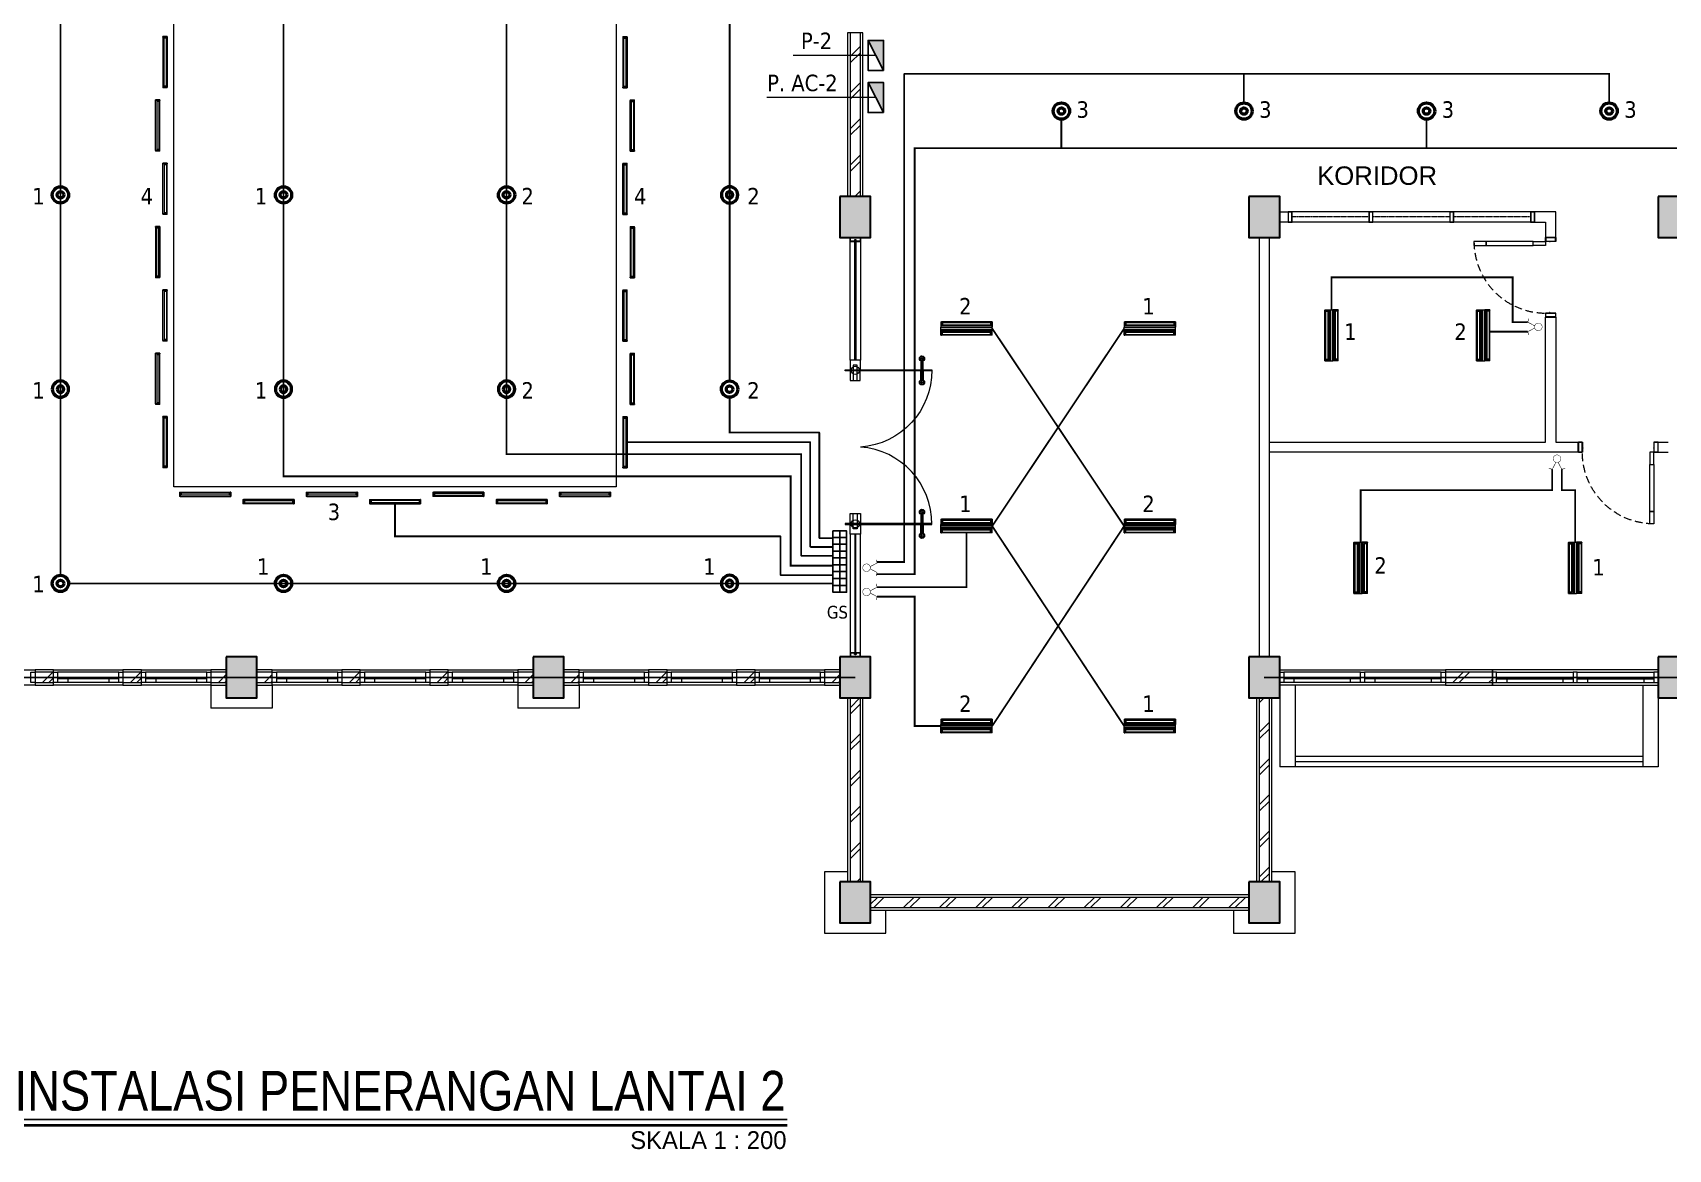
# Model space of a CAD drawing. Header units: millimetres. Extents: x -17012 to 17775, y -5570 to 5430.
# Drawn here: x -15098 to -11900, y 729 to 2912 of the extents above; entities that cross this region are included whole.
import ezdxf
from ezdxf.enums import TextEntityAlignment as Align

# ---------------------------------------------------------------- set-up
doc = ezdxf.new("R2010")
doc.units = ezdxf.units.MM
doc.linetypes.add('DASHED2', pattern=[0.375, 0.25, -0.125])
doc.linetypes.add('HIDDEN', pattern=[0.375, 0.25, -0.125])
for name, color, linetype, lineweight in [('ars', 11, 'Continuous', 5), ('dinding', 5, 'Continuous', 15), ('HACH', 252, 'Continuous', 0), ('kabel', 1, 'Continuous', 50), ('KOLOM', 1, 'Continuous', 30), ('kus', 63, 'Continuous', 15), ('LAMPU-LISTRIK', 22, 'Continuous', 0), ('lan', 7, 'Continuous', 15), ('not', 7, 'Continuous', 20), ('Notasi', 2, 'Continuous', 20), ('PARTISI', 190, 'Continuous', 9), ('sol kol', 8, 'Continuous', 0)]:
    doc.layers.add(name, color=color, linetype=linetype, lineweight=lineweight)
doc.layers.add('as', color=1, linetype='Continuous', plot=False)
for name, color, linetype in [('D1', 1, 'Continuous'), ('HT', 8, 'Continuous'), ('potongan', 210, 'Continuous')]:
    doc.layers.add(name, color=color, linetype=linetype)
doc.styles.add('NOT', font='ARIALN.TTF')
doc.styles.get("Standard").update_dxf_attribs({"font": 'arial.ttf'})
doc.styles.add('style2', font='verdana.ttf')
doc.styles.add('tahoma', font='tahoma.ttf')
pattern_1 = [(45, (-13189.706, 1336.834), (-35.3553, 35.3553), []), (45, (-13177.206, 1336.834), (-35.3553, 35.3553), [])]

# ---------------------------------------------------------------- blocks, each defined once
blk = doc.blocks.new('K1')
at = {"layer": 'KOLOM'}
blk.add_lwpolyline([(0.2, 0.15), (-0.2, 0.15), (-0.2, -0.15), (0.2, -0.15), (0.2, 0.15)], dxfattribs=at)
blk = doc.blocks.new('P1')
at = {"lineweight": 5}
h = blk.add_hatch(dxfattribs=at)
h.set_pattern_fill('ANSI31', color=256, scale=0.020282, angle=-315, style=0)
h.set_pattern_definition([(179.99999863, (-506.106483, 1417.280242), (6.07e-11, 0.0025352112676), [])])
h.paths.add_polyline_path([(-1.729, 0.805, -1), (-1.693, 0.77, -1)])
h.paths.add_polyline_path([(-1.724, 0.801, 1), (-1.697, 0.774, 1)], flags=16)
h = blk.add_hatch(dxfattribs=at)
h.set_pattern_fill('ANSI31', color=256, scale=0.020282, angle=-315, style=0)
h.set_pattern_definition([(270.00000137, (1414.9464214, -503.7726625), (0.0025352112676, 6.07e-11), [])])
h.paths.add_polyline_path([(-1.528, 0.605, 1), (-1.564, 0.641, 1)])
h.paths.add_polyline_path([(-1.532, 0.609, -1), (-1.56, 0.637, -1)], flags=16)
h = blk.add_hatch(dxfattribs=at)
h.set_pattern_fill('ANSI31', color=256, scale=0.020282, angle=-315, style=0)
h.set_pattern_definition([(179.99999863, (-505.0458133, 1416.2195722), (6.07e-11, 0.0025352112676), [])])
h.paths.add_polyline_path([(-0.668, -0.255, -1), (-0.632, -0.291, -1)])
h.paths.add_polyline_path([(-0.664, -0.259, 1), (-0.636, -0.287, 1)], flags=16)
h = blk.add_hatch(dxfattribs=at)
h.set_pattern_fill('ANSI31', color=256, scale=0.020282, angle=-315, style=0)
h.set_pattern_definition([(270.00000137, (1416.0070912, -504.8333323), (0.0025352112676, 6.07e-11), [])])
h.paths.add_polyline_path([(-0.468, -0.455, 1), (-0.504, -0.42, 1)])
h.paths.add_polyline_path([(-0.472, -0.451, -1), (-0.499, -0.424, -1)], flags=16)
for p, q in [((-1.724, 0.801), (-1.697, 0.774)), ((-1.686, 0.781), (-1.623, 0.718)), ((-1.553, 0.648), (-1.616, 0.711)), ((-1.532, 0.609), (-1.56, 0.637)), ((-0.664, -0.259), (-0.636, -0.287)), ((-0.625, -0.28), (-0.562, -0.343)), ((-0.492, -0.413), (-0.555, -0.35)), ((-0.472, -0.451), (-0.499, -0.424))]:
    blk.add_line(p, q, dxfattribs=at)
at = {"color": 9, "lineweight": 5}
for p, q in [((-1.641, 0.7), (-1.704, 0.763)), ((-1.634, 0.693), (-1.571, 0.63)), ((-0.58, -0.361), (-0.643, -0.298)), ((-0.573, -0.368), (-0.51, -0.431))]:
    blk.add_line(p, q, dxfattribs=at)
at = {"color": 8, "lineweight": 5}
for p, q in [((-1.64, 0.701), (-1.703, 0.763)), ((-1.639, 0.702), (-1.701, 0.764)), ((-1.636, 0.705), (-1.697, 0.766)), ((-1.631, 0.71), (-1.692, 0.771)), ((-1.633, 0.694), (-1.57, 0.631)), ((-1.632, 0.695), (-1.57, 0.633)), ((-1.629, 0.698), (-1.568, 0.637)), ((-1.624, 0.703), (-1.563, 0.642)), ((-0.58, -0.36), (-0.642, -0.297)), ((-0.578, -0.358), (-0.64, -0.296)), ((-0.575, -0.356), (-0.636, -0.294)), ((-0.57, -0.351), (-0.631, -0.29)), ((-0.572, -0.367), (-0.51, -0.43)), ((-0.571, -0.366), (-0.509, -0.428)), ((-0.568, -0.363), (-0.507, -0.424)), ((-0.563, -0.358), (-0.502, -0.419))]:
    blk.add_line(p, q, dxfattribs=at)
for points in [[(-1.1, 1.241), (-1.701, 0.64), (-1.694, 0.633), (-1.093, 1.234), (-1.1, 1.241)], [(-1.273, 1.202), (-1.202, 1.273), (-1.061, 1.132), (-1.132, 1.061), (-1.273, 1.202)], [(-0.032, 0.173), (-0.633, -0.428), (-0.64, -0.421), (-0.039, 0.18), (-0.032, 0.173)], [(-0.071, 0), (0, 0.071), (-0.142, 0.212), (-0.212, 0.142), (-0.071, 0)]]:
    blk.add_lwpolyline(points)
at = {"lineweight": 9}
for points in [[(-1.153, 1.181), (-1.181, 1.153), (-1.216, 1.188), (-1.188, 1.216)], [(-1.082, 1.11), (-1.11, 1.082), (-1.181, 1.153), (-1.153, 1.181)], [(-0.163, 0.191), (-0.191, 0.163), (-0.12, 0.092), (-0.092, 0.12)], [(-0.092, 0.12), (-0.12, 0.092), (-0.085, 0.057), (-0.057, 0.085)]]:
    blk.add_lwpolyline(points, close=True, dxfattribs=at)
at = {"lineweight": 5}
for points in [[(-1.697, 0.801), (-1.724, 0.774)], [(-1.532, 0.637), (-1.56, 0.609)], [(-0.636, -0.259), (-0.664, -0.287)], [(-0.472, -0.424), (-0.499, -0.451)]]:
    blk.add_lwpolyline(points, dxfattribs=at)
for points in [[(-1.701, 0.64, 0.396093), (-0.672, 0.601)], [(-0.633, -0.428, -0.396093), (-0.672, 0.601)]]:
    blk.add_lwpolyline(points, format="xyb")
for centre in [(-1.167, 1.167), (-0.106, 0.106)]:
    blk.add_circle(centre, 0.04)
for centre, radius in [((-1.711, 0.788), 0.0254), ((-1.711, 0.788), 0.0195), ((-1.546, 0.623), 0.0254), ((-1.546, 0.623), 0.0195), ((-0.65, -0.273), 0.0254), ((-0.65, -0.273), 0.0195), ((-0.486, -0.437), 0.0254), ((-0.486, -0.437), 0.0195)]:
    blk.add_circle(centre, radius, dxfattribs=at)
blk = doc.blocks.new('P 70')
at = {"linetype": 'HIDDEN', "ltscale": 0.3}
blk.add_lwpolyline([(-0.74, 0.1, -0.414214), (-0.04, 0.8, -1.303225)], format="xyb", dxfattribs=at)
for points in [[(-0.04, 0.8), (-0.08, 0.8), (-0.08, 0.68), (-0.04, 0.68)], [(-0.04, 0.68), (-0.08, 0.68), (-0.08, 0.22), (-0.04, 0.22)], [(-0.04, 0.1), (-0.08, 0.1), (-0.08, 0.22), (-0.04, 0.22)], [(-0.735, 0.06), (-0.74, 0.06), (-0.74, 0.061), (-0.74, 0.1), (-0.78, 0.1), (-0.78, 0), (-0.74, 0), (-0.74, 0.056), (-0.735, 0.058)], [(-0.742, 0.002), (-0.778, 0.002), (-0.778, 0.098), (-0.742, 0.098)], [(-0.045, 0.06), (-0.04, 0.06), (-0.04, 0.061), (-0.04, 0.1), (0, 0.1), (0, 0), (-0.04, 0), (-0.04, 0.056), (-0.045, 0.058)], [(-0.038, 0.002), (-0.002, 0.002), (-0.002, 0.098), (-0.038, 0.098)]]:
    blk.add_lwpolyline(points, close=True)
blk = doc.blocks.new('NOTASI RUANG')
at = {"layer": 'not'}
for height, p in [(0.26, (-0.011, 0.3)), (0.175, (-0.009, -0.017))]:
    blk.add_attdef('RUANG', text='', height=height, dxfattribs=at).set_placement(p, align=Align.MIDDLE_CENTER)
blk = doc.blocks.new('TL')
at = {"layer": 'LAMPU-LISTRIK', "color": 60, "ltscale": 2}
for p, q in [((2018540, -298573), (2018540, -298677)), ((2018540, -298573), (2018552, -298573)), ((2018552, -298656), (2018540, -298656)), ((2018540, -298677), (2018540, -298734)), ((2019542, -298677), (2018540, -298677)), ((2019542, -298688), (2018540, -298688)), ((2019542, -298723), (2018540, -298723)), ((2018540, -298838), (2018540, -298734)), ((2019542, -298734), (2018540, -298734)), ((2019538, -298656), (2018546, -298656)), ((2018552, -298573), (2018552, -298656)), ((2018563, -298601), (2018552, -298601)), ((2018563, -298604), (2018552, -298604)), ((2018563, -298622), (2018552, -298622)), ((2018563, -298624), (2018552, -298624)), ((2018563, -298597), (2018563, -298629)), ((2019512, -298590), (2018570, -298590)), ((2019512, -298635), (2018570, -298635)), ((2018572, -298590), (2018572, -298635)), ((2019511, -298590), (2019511, -298635)), ((2019519, -298597), (2019519, -298629)), ((2019519, -298601), (2019531, -298601)), ((2019519, -298604), (2019531, -298604)), ((2019519, -298622), (2019531, -298622)), ((2019519, -298624), (2019531, -298624)), ((2019542, -298573), (2019531, -298573)), ((2019531, -298573), (2019531, -298656)), ((2019531, -298656), (2019542, -298656)), ((2019542, -298573), (2019542, -298677)), ((2019542, -298677), (2019542, -298734)), ((2019542, -298838), (2019542, -298734)), ((2018552, -298755), (2018540, -298755)), ((2018540, -298838), (2018552, -298838)), ((2018552, -298838), (2018552, -298755)), ((2018563, -298787), (2018552, -298787)), ((2018563, -298790), (2018552, -298790)), ((2018563, -298807), (2018552, -298807)), ((2018563, -298810), (2018552, -298810)), ((2018563, -298814), (2018563, -298782)), ((2019512, -298776), (2018570, -298776)), ((2019512, -298821), (2018570, -298821)), ((2018572, -298821), (2018572, -298776)), ((2019511, -298821), (2019511, -298776)), ((2019519, -298814), (2019519, -298782)), ((2019519, -298787), (2019531, -298787)), ((2019519, -298790), (2019531, -298790)), ((2019519, -298807), (2019531, -298807)), ((2019519, -298810), (2019531, -298810)), ((2019531, -298838), (2019531, -298755)), ((2019531, -298755), (2019542, -298755)), ((2019542, -298838), (2019531, -298838))]:
    blk.add_line(p, q, dxfattribs=at)
at = {"layer": 'LAMPU-LISTRIK', "color": 60}
for p, q in [((2018552, -298573), (2019531, -298573)), ((2018552, -298755), (2019531, -298755)), ((2018552, -298838), (2019531, -298838))]:
    blk.add_line(p, q, dxfattribs=at)
at = {"layer": 'LAMPU-LISTRIK', "color": 60, "ltscale": 2}
for centre, start, end in [((2018570, -298597), 90, 180), ((2018570, -298629), 180, 270), ((2019512, -298597), 0, 90), ((2019512, -298629), 270, 0), ((2018570, -298782), 90, 180), ((2018570, -298814), 180, 270), ((2019512, -298782), 0, 90), ((2019512, -298814), 270, 0)]:
    blk.add_arc(centre, 6.78, start, end, dxfattribs=at)
blk = doc.blocks.new('RV2')
at = {"layer": 'kabel', "color": 2, "linetype": 'Continuous'}
for radius in [15.9, 6.34]:
    blk.add_circle((936836.5, 350587.4), radius, dxfattribs=at)
blk = doc.blocks.new('RVG2E')
at = {"layer": 'LAMPU-LISTRIK', "color": 60, "ltscale": 2}
for p, q in [((916780.2, 336533.6), (916780.2, 336525.3)), ((916780.2, 336533.6), (916781.4, 336533.6)), ((916781.4, 336525.3), (916780.2, 336525.3)), ((916781.4, 336533.6), (916781.4, 336525.3)), ((916782.6, 336530.8), (916781.4, 336530.8)), ((916782.6, 336530.5), (916781.4, 336530.5)), ((916782.6, 336528.8), (916781.4, 336528.8)), ((916782.6, 336528.5), (916781.4, 336528.5)), ((916782.6, 336531.2), (916782.6, 336528.1)), ((916783.2, 336531.9), (916877.4, 336531.9)), ((916783.2, 336527.4), (916877.4, 336527.4)), ((916783.4, 336531.9), (916783.4, 336527.4)), ((916877.3, 336531.9), (916877.3, 336527.4)), ((916878.1, 336531.2), (916878.1, 336528.1)), ((916878.1, 336530.8), (916879.3, 336530.8)), ((916878.1, 336530.5), (916879.3, 336530.5)), ((916878.1, 336528.8), (916879.3, 336528.8)), ((916878.1, 336528.5), (916879.3, 336528.5)), ((916879.3, 336533.6), (916879.3, 336525.3)), ((916880.4, 336533.6), (916879.3, 336533.6)), ((916879.3, 336525.3), (916880.4, 336525.3)), ((916880.4, 336533.6), (916880.4, 336525.3))]:
    blk.add_line(p, q, dxfattribs=at)
at = {"layer": 'LAMPU-LISTRIK', "color": 60}
for p, q in [((916879.3, 336533.6), (916781.4, 336533.6)), ((916879.3, 336525.3), (916781.4, 336525.3))]:
    blk.add_line(p, q, dxfattribs=at)
at = {"layer": 'LAMPU-LISTRIK', "color": 60, "ltscale": 2}
for centre, major_axis, start_param, end_param in [((916783.2, 336531.2), (-0.479, 0.479), -0.785398, 0.785398), ((916783.2, 336528.1), (-0.479, 0.479), 0.785398, 2.356194), ((916877.4, 336531.2), (0.479, 0.479), 5.497787, 7.068583), ((916877.4, 336528.1), (0.479, 0.479), 3.926991, 5.497787)]:
    blk.add_ellipse(centre, major_axis=major_axis, ratio=1, start_param=start_param, end_param=end_param, dxfattribs=at)
blk = doc.blocks.new('GEH')
at = {"layer": 'D1', "color": 60, "const_width": 6.12}
for points in [[(2070579, -300138, -0.991808), (2070694, -300139)], [(2070579, -300139, 0.991808), (2070694, -300138)]]:
    blk.add_lwpolyline(points, format="xyb", dxfattribs=at)
at = {"layer": 'D1', "color": 60, "const_width": 8.16}
for points in [[(2070636, -300082), (2070659, -299965)], [(2070659, -299965), (2070712, -299965)]]:
    blk.add_lwpolyline(points, dxfattribs=at)

msp = doc.modelspace()

# ---------------------------------------------------------------- hatches: boundary and pattern name
at = {"layer": 'ars'}
h = msp.add_hatch(dxfattribs=at)
h.set_pattern_fill('TEMBOK', color=256, scale=50)
h.set_pattern_definition(pattern_1)
h.paths.add_polyline_path([(-13479.7, 2591.8), (-13479.7, 2911.8), (-13499.7, 2911.8), (-13499.7, 2591.8)])
h = msp.add_hatch(dxfattribs=at)
h.set_pattern_fill('TEMBOK', color=256, scale=50)
h.set_pattern_definition([(45, (-15949.706, 1336.834), (-35.3553, 35.3553), []), (45, (-15937.206, 1336.834), (-35.3553, 35.3553), [])])
h.paths.add_polyline_path([(-15057.7, 1661.8), (-15093.7, 1661.8), (-15093.7, 1641.8), (-15057.7, 1641.8)])
h = msp.add_hatch(dxfattribs=at)
h.set_pattern_fill('TEMBOK', color=256, scale=50)
h.set_pattern_definition([(45, (-15777.706, 1336.834), (-35.3553, 35.3553), []), (45, (-15765.206, 1336.834), (-35.3553, 35.3553), [])])
h.paths.add_polyline_path([(-14885.7, 1661.8), (-14921.7, 1661.8), (-14921.7, 1641.8), (-14885.7, 1641.8)])
h = msp.add_hatch(dxfattribs=at)
h.set_pattern_fill('TEMBOK', color=256, scale=50)
h.set_pattern_definition([(45, (-15605.706, 1336.834), (-35.3553, 35.3553), []), (45, (-15593.206, 1336.834), (-35.3553, 35.3553), [])])
h.paths.add_polyline_path([(-14719.7, 1661.8), (-14749.7, 1661.8), (-14749.7, 1641.8), (-14719.7, 1641.8)])
h = msp.add_hatch(dxfattribs=at)
h.set_pattern_fill('TEMBOK', color=256, scale=50)
h.set_pattern_definition([(45, (-15515.706, 1336.834), (-35.3553, 35.3553), []), (45, (-15503.206, 1336.834), (-35.3553, 35.3553), [])])
h.paths.add_polyline_path([(-14629.7, 1661.8), (-14659.7, 1661.8), (-14659.7, 1641.8), (-14629.7, 1641.8)])
h = msp.add_hatch(dxfattribs=at)
h.set_pattern_fill('TEMBOK', color=256, scale=50)
h.set_pattern_definition([(45, (-15349.706, 1336.834), (-35.3553, 35.3553), []), (45, (-15337.206, 1336.834), (-35.3553, 35.3553), [])])
h.paths.add_polyline_path([(-14457.7, 1661.8), (-14493.7, 1661.8), (-14493.7, 1641.8), (-14457.7, 1641.8)])
h = msp.add_hatch(dxfattribs=at)
h.set_pattern_fill('TEMBOK', color=256, scale=50)
h.set_pattern_definition([(45, (-15177.706, 1336.834), (-35.3553, 35.3553), []), (45, (-15165.206, 1336.834), (-35.3553, 35.3553), [])])
h.paths.add_polyline_path([(-14285.7, 1661.8), (-14321.7, 1661.8), (-14321.7, 1641.8), (-14285.7, 1641.8)])
h = msp.add_hatch(dxfattribs=at)
h.set_pattern_fill('TEMBOK', color=256, scale=50)
h.set_pattern_definition([(45, (-15005.706, 1336.834), (-35.3553, 35.3553), []), (45, (-14993.206, 1336.834), (-35.3553, 35.3553), [])])
h.paths.add_polyline_path([(-14119.7, 1661.8), (-14149.7, 1661.8), (-14149.7, 1641.8), (-14119.7, 1641.8)])
h = msp.add_hatch(dxfattribs=at)
h.set_pattern_fill('TEMBOK', color=256, scale=50)
h.set_pattern_definition([(45, (-14915.706, 1336.834), (-35.3553, 35.3553), []), (45, (-14903.206, 1336.834), (-35.3553, 35.3553), [])])
h.paths.add_polyline_path([(-14029.7, 1661.8), (-14059.7, 1661.8), (-14059.7, 1641.8), (-14029.7, 1641.8)])
h = msp.add_hatch(dxfattribs=at)
h.set_pattern_fill('TEMBOK', color=256, scale=50)
h.set_pattern_definition([(45, (-14749.706, 1336.834), (-35.3553, 35.3553), []), (45, (-14737.206, 1336.834), (-35.3553, 35.3553), [])])
h.paths.add_polyline_path([(-13857.7, 1661.8), (-13893.7, 1661.8), (-13893.7, 1641.8), (-13857.7, 1641.8)])
h = msp.add_hatch(dxfattribs=at)
h.set_pattern_fill('TEMBOK', color=256, scale=50)
h.set_pattern_definition([(45, (-14577.706, 1336.834), (-35.3553, 35.3553), []), (45, (-14565.206, 1336.834), (-35.3553, 35.3553), [])])
h.paths.add_polyline_path([(-13685.7, 1661.8), (-13721.7, 1661.8), (-13721.7, 1641.8), (-13685.7, 1641.8)])
h = msp.add_hatch(dxfattribs=at)
h.set_pattern_fill('TEMBOK', color=256, scale=50)
h.set_pattern_definition([(45, (-14405.706, 1336.834), (-35.3553, 35.3553), []), (45, (-14393.206, 1336.834), (-35.3553, 35.3553), [])])
h.paths.add_polyline_path([(-13519.7, 1661.8), (-13549.7, 1661.8), (-13549.7, 1641.8), (-13519.7, 1641.8)])
h = msp.add_hatch(dxfattribs=at)
h.set_pattern_fill('TEMBOK', color=256, scale=50)
h.set_pattern_definition([(45, (-13191.706, 1336.834), (-35.3553, 35.3553), []), (45, (-13179.206, 1336.834), (-35.3553, 35.3553), [])])
h.paths.add_polyline_path([(-12243.7, 1661.8), (-12335.7, 1661.8), (-12335.7, 1641.8), (-12243.7, 1641.8)])
h = msp.add_hatch(dxfattribs=at)
h.set_pattern_fill('TEMBOK', color=256, scale=50)
h.set_pattern_definition(pattern_1)
h.paths.add_polyline_path([(-13479.7, 1611.8), (-13499.7, 1611.8), (-13499.7, 1251.8), (-13479.7, 1251.8)])
h = msp.add_hatch(dxfattribs=at)
h.set_pattern_fill('TEMBOK', color=256, scale=50)
h.set_pattern_definition(pattern_1)
h.paths.add_polyline_path([(-12679.7, 1611.8), (-12699.7, 1611.8), (-12699.7, 1251.8), (-12679.7, 1251.8)])
h = msp.add_hatch(dxfattribs=at)
h.set_pattern_fill('TEMBOK', color=256, scale=50)
h.set_pattern_definition(pattern_1)
h.paths.add_polyline_path([(-12719.7, 1221.8), (-13459.7, 1221.8), (-13459.7, 1201.8), (-12719.7, 1201.8)])
at = {"layer": 'potongan', "ltscale": 150}
for points in [[(-13434.4, 2838.1), (-13434.4, 2896.7), (-13464.7, 2896.7)], [(-13434.4, 2755.8), (-13434.4, 2814.4), (-13464.7, 2814.4)]]:
    msp.add_hatch(color=256, dxfattribs=at).paths.add_polyline_path(points)
at = {"layer": 'sol kol'}
for points in [[(-13519.7, 2591.8), (-13519.7, 2511.8), (-13459.7, 2511.8), (-13459.7, 2591.8)], [(-12719.7, 2591.8), (-12719.7, 2511.8), (-12659.7, 2511.8), (-12659.7, 2591.8)], [(-11919.7, 2591.8), (-11919.7, 2511.8), (-11859.7, 2511.8), (-11859.7, 2591.8)], [(-14719.7, 1691.8), (-14719.7, 1611.8), (-14659.7, 1611.8), (-14659.7, 1691.8)], [(-14119.7, 1691.8), (-14119.7, 1611.8), (-14059.7, 1611.8), (-14059.7, 1691.8)], [(-13519.7, 1691.8), (-13519.7, 1611.8), (-13459.7, 1611.8), (-13459.7, 1691.8)], [(-12719.7, 1691.8), (-12719.7, 1611.8), (-12659.7, 1611.8), (-12659.7, 1691.8)], [(-11919.7, 1691.8), (-11919.7, 1611.8), (-11859.7, 1611.8), (-11859.7, 1691.8)], [(-13519.7, 1251.8), (-13519.7, 1171.8), (-13459.7, 1171.8), (-13459.7, 1251.8)], [(-12719.7, 1251.8), (-12719.7, 1171.8), (-12659.7, 1171.8), (-12659.7, 1251.8)]]:
    msp.add_hatch(color=256, dxfattribs=at).paths.add_polyline_path(points)

# ---------------------------------------------------------------- linework, layer by layer
at = {"layer": 'ars'}
for points in [[(-13479.7, 2591.8), (-13479.7, 2911.8), (-13499.7, 2911.8), (-13499.7, 2591.8)], [(-15057.7, 1661.8), (-15093.7, 1661.8), (-15093.7, 1641.8), (-15057.7, 1641.8)], [(-14885.7, 1661.8), (-14921.7, 1661.8), (-14921.7, 1641.8), (-14885.7, 1641.8)], [(-14719.7, 1661.8), (-14749.7, 1661.8), (-14749.7, 1641.8), (-14719.7, 1641.8)], [(-14629.7, 1661.8), (-14659.7, 1661.8), (-14659.7, 1641.8), (-14629.7, 1641.8)], [(-14457.7, 1661.8), (-14493.7, 1661.8), (-14493.7, 1641.8), (-14457.7, 1641.8)], [(-14285.7, 1661.8), (-14321.7, 1661.8), (-14321.7, 1641.8), (-14285.7, 1641.8)], [(-14119.7, 1661.8), (-14149.7, 1661.8), (-14149.7, 1641.8), (-14119.7, 1641.8)], [(-14029.7, 1661.8), (-14059.7, 1661.8), (-14059.7, 1641.8), (-14029.7, 1641.8)], [(-13857.7, 1661.8), (-13893.7, 1661.8), (-13893.7, 1641.8), (-13857.7, 1641.8)], [(-13685.7, 1661.8), (-13721.7, 1661.8), (-13721.7, 1641.8), (-13685.7, 1641.8)], [(-13519.7, 1661.8), (-13549.7, 1661.8), (-13549.7, 1641.8), (-13519.7, 1641.8)], [(-12243.7, 1661.8), (-12335.7, 1661.8), (-12335.7, 1641.8), (-12243.7, 1641.8)], [(-13479.7, 1251.8), (-13479.7, 1611.8), (-13499.7, 1611.8), (-13499.7, 1251.8)], [(-12679.7, 1251.8), (-12679.7, 1611.8), (-12699.7, 1611.8), (-12699.7, 1251.8)], [(-12719.7, 1221.8), (-13459.7, 1221.8), (-13459.7, 1201.8), (-12719.7, 1201.8)]]:
    msp.add_lwpolyline(points, close=True, dxfattribs=at)
for points in [[(-11949.7, 1496.8), (-12629.7, 1496.8)], [(-11949.7, 1486.8), (-12629.7, 1486.8)]]:
    msp.add_lwpolyline(points, dxfattribs=at)
at = {"layer": 'as'}
for points in [[(-13489.7, 1651.8), (-15289.7, 1651.8)], [(-10689.7, 1651.8), (-12689.7, 1651.8)]]:
    msp.add_lwpolyline(points, dxfattribs=at)
at = {"layer": 'D1', "color": 7, "const_width": 5.42}
msp.add_lwpolyline([(-15216.7, 776), (-13622.6, 776)], dxfattribs=at)
at = {"layer": 'dinding'}
for points in [[(-13474.7, 2591.8), (-13474.7, 2911.8), (-13504.7, 2911.8), (-13504.7, 2591.8)], [(-15057.7, 1666.8), (-15093.7, 1666.8), (-15093.7, 1636.8), (-15057.7, 1636.8)], [(-14885.7, 1666.8), (-14921.7, 1666.8), (-14921.7, 1636.8), (-14885.7, 1636.8)], [(-14719.7, 1666.8), (-14749.7, 1666.8), (-14749.7, 1636.8), (-14719.7, 1636.8)], [(-14629.7, 1666.8), (-14659.7, 1666.8), (-14659.7, 1636.8), (-14629.7, 1636.8)], [(-14457.7, 1666.8), (-14493.7, 1666.8), (-14493.7, 1636.8), (-14457.7, 1636.8)], [(-14285.7, 1666.8), (-14321.7, 1666.8), (-14321.7, 1636.8), (-14285.7, 1636.8)], [(-14119.7, 1666.8), (-14149.7, 1666.8), (-14149.7, 1636.8), (-14119.7, 1636.8)], [(-14029.7, 1666.8), (-14059.7, 1666.8), (-14059.7, 1636.8), (-14029.7, 1636.8)], [(-13857.7, 1666.8), (-13893.7, 1666.8), (-13893.7, 1636.8), (-13857.7, 1636.8)], [(-13685.7, 1666.8), (-13721.7, 1666.8), (-13721.7, 1636.8), (-13685.7, 1636.8)], [(-13519.7, 1666.8), (-13549.7, 1666.8), (-13549.7, 1636.8), (-13519.7, 1636.8)], [(-12243.7, 1666.8), (-12335.7, 1666.8), (-12335.7, 1636.8), (-12243.7, 1636.8)], [(-13474.7, 1251.8), (-13474.7, 1611.8), (-13504.7, 1611.8), (-13504.7, 1251.8)], [(-12674.7, 1251.8), (-12674.7, 1611.8), (-12704.7, 1611.8), (-12704.7, 1251.8)], [(-12719.7, 1226.8), (-13459.7, 1226.8), (-13459.7, 1196.8), (-12719.7, 1196.8)]]:
    msp.add_lwpolyline(points, close=True, dxfattribs=at)
at = {"layer": 'HACH', "color": 6, "linetype": 'DASHED2', "ltscale": 90, "const_width": 3.5}
for points in [[(-15044, 3338.3), (-15044, 1851.3)], [(-13735.4, 3338.3), (-13735.4, 2231)], [(-14607.8, 2958.6), (-14607.8, 2044.8), (-13616, 2044.8), (-13616, 1870.1), (-13533.5, 1870.1)], [(-12729.6, 2774.6), (-12729.6, 2831.3)], [(-13086.6, 2742.8), (-13086.6, 2686.2)], [(-12372.5, 2742.8), (-12372.5, 2686.2)], [(-13448.1, 1853.3), (-13373.5, 1853.3), (-13373.5, 2686.2), (-11658.3, 2686.2)], [(-12558.3, 2370.5), (-12558.3, 2433.8), (-12204.1, 2433.8), (-12204.1, 2346.2), (-12174.5, 2346.2)], [(-12963.8, 1556.7), (-13221.9, 1947.5), (-12963.8, 2333.7)], [(-13221.9, 2333.7), (-12963.8, 1947.5), (-13221.9, 1556.7)], [(-12174.5, 2327.5), (-12248.5, 2327.5)], [(-12126.6, 2058.5), (-12126.6, 2017.8), (-12501.3, 2017.8), (-12501.3, 1916.2)], [(-12081.8, 1916.2), (-12081.8, 2017.8), (-12107.9, 2017.8), (-12107.9, 2058.5)], [(-13272, 1934.2), (-13272, 1828.2), (-13446.9, 1828.2)], [(-15028.1, 1835.4), (-13533.5, 1835.4)], [(-13322.1, 1556.7), (-13373.5, 1556.7), (-13373.5, 1809.5), (-13446.9, 1809.5)]]:
    msp.add_lwpolyline(points, dxfattribs=at)
for points in [[(-14171.6, 2958.6), (-14171.6, 2087.9), (-13595.5, 2087.9), (-13595.5, 1890.5, 0.414214), (-13594.5, 1889.5), (-13533.5, 1889.5)], [(-13448.1, 1877.4), (-13394.1, 1877.4), (-13394.1, 2830.3, -0.414214), (-13393.1, 2831.3), (-12015.4, 2831.3), (-12015.4, 2774.6)], [(-13533.5, 1923.9), (-13558.9, 1923.9, -0.414214), (-13559.9, 1924.9), (-13559.9, 2129.4, 0.414214), (-13560.9, 2130.4), (-13735.4, 2130.4), (-13735.4, 2199.2)], [(-13533.5, 1906.7), (-13576.7, 1906.7, -0.414214), (-13577.7, 1907.7), (-13577.7, 2110.6, 0.414214), (-13578.7, 2111.6), (-13938, 2111.6)], [(-14389.7, 1991.2), (-14389.7, 1927.5), (-13636.8, 1927.5, -0.414214), (-13635.8, 1926.5), (-13635.8, 1852.4, 0.414214), (-13634.8, 1851.4), (-13533.5, 1851.4)]]:
    msp.add_lwpolyline(points, format="xyb", dxfattribs=at)
at = {"layer": 'HT'}
msp.add_line((-15438.3, 787.8), (-13622.6, 787.8), dxfattribs=at)
at = {"layer": 'kus'}
for p, q in [((-12485.2, 2561.8), (-12635.2, 2561.8)), ((-12327.2, 2561.8), (-12477.2, 2561.8)), ((-12169.2, 2561.8), (-12319.2, 2561.8)), ((-12485.2, 2541.8), (-12635.2, 2541.8)), ((-12327.2, 2541.8), (-12477.2, 2541.8)), ((-12169.2, 2541.8), (-12319.2, 2541.8)), ((-14929.7, 1661.8), (-15049.7, 1661.8)), ((-14929.7, 1648.8), (-15049.7, 1648.8)), ((-14929.7, 1641.8), (-15049.7, 1641.8)), ((-15029.7, 1648.8), (-15029.7, 1641.8)), ((-14949.7, 1648.8), (-14949.7, 1641.8)), ((-14757.7, 1661.8), (-14877.7, 1661.8)), ((-14757.7, 1648.8), (-14877.7, 1648.8)), ((-14757.7, 1641.8), (-14877.7, 1641.8)), ((-14857.7, 1648.8), (-14857.7, 1641.8)), ((-14777.7, 1648.8), (-14777.7, 1641.8)), ((-14501.7, 1661.8), (-14621.7, 1661.8)), ((-14501.7, 1648.8), (-14621.7, 1648.8)), ((-14501.7, 1641.8), (-14621.7, 1641.8)), ((-14601.7, 1648.8), (-14601.7, 1641.8)), ((-14521.7, 1648.8), (-14521.7, 1641.8)), ((-14329.7, 1661.8), (-14449.7, 1661.8)), ((-14329.7, 1648.8), (-14449.7, 1648.8)), ((-14329.7, 1641.8), (-14449.7, 1641.8)), ((-14429.7, 1648.8), (-14429.7, 1641.8)), ((-14349.7, 1648.8), (-14349.7, 1641.8)), ((-14157.7, 1661.8), (-14277.7, 1661.8)), ((-14157.7, 1648.8), (-14277.7, 1648.8)), ((-14157.7, 1641.8), (-14277.7, 1641.8)), ((-14257.7, 1648.8), (-14257.7, 1641.8)), ((-14177.7, 1648.8), (-14177.7, 1641.8)), ((-13901.7, 1661.8), (-14021.7, 1661.8)), ((-13901.7, 1648.8), (-14021.7, 1648.8)), ((-13901.7, 1641.8), (-14021.7, 1641.8)), ((-14001.7, 1648.8), (-14001.7, 1641.8)), ((-13921.7, 1648.8), (-13921.7, 1641.8)), ((-13729.7, 1661.8), (-13849.7, 1661.8)), ((-13729.7, 1648.8), (-13849.7, 1648.8)), ((-13729.7, 1641.8), (-13849.7, 1641.8)), ((-13829.7, 1648.8), (-13829.7, 1641.8)), ((-13749.7, 1648.8), (-13749.7, 1641.8)), ((-13557.7, 1661.8), (-13677.7, 1661.8)), ((-13557.7, 1648.8), (-13677.7, 1648.8)), ((-13557.7, 1641.8), (-13677.7, 1641.8)), ((-13657.7, 1648.8), (-13657.7, 1641.8)), ((-13577.7, 1648.8), (-13577.7, 1641.8)), ((-12501.7, 1661.8), (-12651.7, 1661.8)), ((-12501.7, 1648.8), (-12651.7, 1648.8)), ((-12501.7, 1641.8), (-12651.7, 1641.8)), ((-12631.7, 1648.8), (-12631.7, 1641.8)), ((-12521.7, 1648.8), (-12521.7, 1641.8)), ((-12343.7, 1661.8), (-12493.7, 1661.8)), ((-12343.7, 1648.8), (-12493.7, 1648.8)), ((-12343.7, 1641.8), (-12493.7, 1641.8)), ((-12473.7, 1648.8), (-12473.7, 1641.8)), ((-12363.7, 1648.8), (-12363.7, 1641.8)), ((-12235.7, 1661.8), (-12085.7, 1661.8)), ((-12235.7, 1648.8), (-12085.7, 1648.8)), ((-12235.7, 1641.8), (-12085.7, 1641.8)), ((-12215.7, 1648.8), (-12215.7, 1641.8)), ((-12105.7, 1648.8), (-12105.7, 1641.8)), ((-12077.7, 1661.8), (-11927.7, 1661.8)), ((-12077.7, 1648.8), (-11927.7, 1648.8)), ((-12077.7, 1641.8), (-11927.7, 1641.8)), ((-12057.7, 1648.8), (-12057.7, 1641.8)), ((-11947.7, 1648.8), (-11947.7, 1641.8))]:
    msp.add_line(p, q, dxfattribs=at)
at = {"layer": 'kus', "linetype": 'HIDDEN'}
for p, q in [((-12485.2, 2551.8), (-12635.2, 2551.8)), ((-12327.2, 2551.8), (-12477.2, 2551.8)), ((-12169.2, 2551.8), (-12319.2, 2551.8))]:
    msp.add_line(p, q, dxfattribs=at)
at = {"layer": 'kus'}
for points in [[(-12643.2, 2541.8), (-12635.2, 2541.8), (-12635.2, 2561.8), (-12643.2, 2561.8)], [(-12642.8, 2542.2), (-12635.6, 2542.2), (-12635.6, 2561.4), (-12642.8, 2561.4)], [(-12485.2, 2541.8), (-12477.2, 2541.8), (-12477.2, 2561.8), (-12485.2, 2561.8)], [(-12484.8, 2542.2), (-12477.6, 2542.2), (-12477.6, 2561.4), (-12484.8, 2561.4)], [(-12327.2, 2541.8), (-12319.2, 2541.8), (-12319.2, 2561.8), (-12327.2, 2561.8)], [(-12326.8, 2542.2), (-12319.6, 2542.2), (-12319.6, 2561.4), (-12326.8, 2561.4)], [(-12169.2, 2541.8), (-12161.2, 2541.8), (-12161.2, 2561.8), (-12169.2, 2561.8)], [(-12168.8, 2542.2), (-12161.6, 2542.2), (-12161.6, 2561.4), (-12168.8, 2561.4)], [(-13499.7, 2271.8), (-13499.7, 2503.8), (-13479.7, 2503.8), (-13479.7, 2271.8)], [(-13499.3, 2504.2), (-13499.3, 2511.4), (-13480.1, 2511.4), (-13480.1, 2504.2), (-13488.2, 2504.2), (-13488.2, 2507.2), (-13491.2, 2507.2), (-13491.2, 2504.2)], [(-13490.7, 2506.8), (-13488.7, 2506.8), (-13488.7, 2271.8), (-13490.7, 2271.8)], [(-13499.7, 1931.8), (-13499.7, 1699.8), (-13479.7, 1699.8), (-13479.7, 1931.8)], [(-13490.7, 1696.8), (-13488.7, 1696.8), (-13488.7, 1931.8), (-13490.7, 1931.8)], [(-13499.3, 1699.4), (-13499.3, 1692.2), (-13480.1, 1692.2), (-13480.1, 1699.4), (-13488.2, 1699.4), (-13488.2, 1696.4), (-13491.2, 1696.4), (-13491.2, 1699.4)], [(-15093.7, 1641.8), (-15101.7, 1641.8), (-15101.7, 1661.8), (-15093.7, 1661.8)], [(-15049.7, 1641.8), (-15057.7, 1641.8), (-15057.7, 1661.8), (-15049.7, 1661.8)], [(-14921.7, 1641.8), (-14929.7, 1641.8), (-14929.7, 1661.8), (-14921.7, 1661.8)], [(-14877.7, 1641.8), (-14885.7, 1641.8), (-14885.7, 1661.8), (-14877.7, 1661.8)], [(-14749.7, 1641.8), (-14757.7, 1641.8), (-14757.7, 1661.8), (-14749.7, 1661.8)], [(-14621.7, 1641.8), (-14629.7, 1641.8), (-14629.7, 1661.8), (-14621.7, 1661.8)], [(-14493.7, 1641.8), (-14501.7, 1641.8), (-14501.7, 1661.8), (-14493.7, 1661.8)], [(-14449.7, 1641.8), (-14457.7, 1641.8), (-14457.7, 1661.8), (-14449.7, 1661.8)], [(-14321.7, 1641.8), (-14329.7, 1641.8), (-14329.7, 1661.8), (-14321.7, 1661.8)], [(-14277.7, 1641.8), (-14285.7, 1641.8), (-14285.7, 1661.8), (-14277.7, 1661.8)], [(-14149.7, 1641.8), (-14157.7, 1641.8), (-14157.7, 1661.8), (-14149.7, 1661.8)], [(-14021.7, 1641.8), (-14029.7, 1641.8), (-14029.7, 1661.8), (-14021.7, 1661.8)], [(-13893.7, 1641.8), (-13901.7, 1641.8), (-13901.7, 1661.8), (-13893.7, 1661.8)], [(-13849.7, 1641.8), (-13857.7, 1641.8), (-13857.7, 1661.8), (-13849.7, 1661.8)], [(-13721.7, 1641.8), (-13729.7, 1641.8), (-13729.7, 1661.8), (-13721.7, 1661.8)], [(-13677.7, 1641.8), (-13685.7, 1641.8), (-13685.7, 1661.8), (-13677.7, 1661.8)], [(-13549.7, 1641.8), (-13557.7, 1641.8), (-13557.7, 1661.8), (-13549.7, 1661.8)], [(-12651.7, 1641.8), (-12659.7, 1641.8), (-12659.7, 1661.8), (-12651.7, 1661.8)], [(-12493.7, 1641.8), (-12501.7, 1641.8), (-12501.7, 1661.8), (-12493.7, 1661.8)], [(-12335.7, 1641.8), (-12343.7, 1641.8), (-12343.7, 1661.8), (-12335.7, 1661.8)], [(-12243.7, 1641.8), (-12235.7, 1641.8), (-12235.7, 1661.8), (-12243.7, 1661.8)], [(-12085.7, 1641.8), (-12077.7, 1641.8), (-12077.7, 1661.8), (-12085.7, 1661.8)], [(-11927.7, 1641.8), (-11919.7, 1641.8), (-11919.7, 1661.8), (-11927.7, 1661.8)]]:
    msp.add_lwpolyline(points, close=True, dxfattribs=at)
for points in [[(-13487.7, 2511.8), (-13479.7, 2511.8), (-13479.7, 2503.8), (-13488.6, 2503.8), (-13488.6, 2504.1), (-13489.1, 2504.1), (-13489.1, 2504.5), (-13488.6, 2504.8), (-13488.6, 2506.8), (-13490.8, 2506.8), (-13490.8, 2504.8), (-13490.3, 2504.5), (-13490.3, 2504.1), (-13490.8, 2504.1), (-13490.8, 2503.8), (-13499.7, 2503.8), (-13499.7, 2511.8), (-13488.4, 2511.8), (-13488.1, 2511.8), (-13487.7, 2511.8), (-13487.7, 2511.8)], [(-13487.7, 1691.8), (-13479.7, 1691.8), (-13479.7, 1699.8), (-13488.6, 1699.8), (-13488.6, 1699.5), (-13489.1, 1699.5), (-13489.1, 1699.2), (-13488.6, 1698.8), (-13488.6, 1696.8), (-13490.8, 1696.8), (-13490.8, 1698.8), (-13490.3, 1699.2), (-13490.3, 1699.5), (-13490.8, 1699.5), (-13490.8, 1699.8), (-13499.7, 1699.8), (-13499.7, 1691.8), (-13488.4, 1691.8), (-13488.1, 1691.8), (-13487.7, 1691.8), (-13487.7, 1691.8)]]:
    msp.add_lwpolyline(points, dxfattribs=at)
at = {"layer": 'lan'}
for p, q in [((-13449.6, 2867.4), (-13611, 2867.4)), ((-13449.6, 2785.1), (-13662.3, 2785.1)), ((-14749.7, 1636.8), (-14749.7, 1591.8)), ((-14629.7, 1636.8), (-14629.7, 1591.8)), ((-14149.7, 1636.8), (-14149.7, 1591.8)), ((-14029.7, 1636.8), (-14029.7, 1591.8)), ((-12629.7, 1636.8), (-12629.7, 1476.8)), ((-11949.7, 1636.8), (-11949.7, 1476.8)), ((-12659.7, 1611.8), (-12659.7, 1476.8)), ((-11919.7, 1611.8), (-11919.7, 1476.8)), ((-14629.7, 1591.8), (-14749.7, 1591.8)), ((-14029.7, 1591.8), (-14149.7, 1591.8))]:
    msp.add_line(p, q, dxfattribs=at)
at = {"layer": 'lan', "color": 2}
msp.add_lwpolyline([(-14822.2, 2024.3), (-14822.2, 3189.3), (-13957.2, 3189.3), (-13957.2, 2024.3)], close=True, dxfattribs=at)
at = {"layer": 'lan'}
for points in [[(-15093.7, 1636.8), (-15229.7, 1636.8), (-15229.7, 1666.8), (-15093.7, 1666.8)], [(-14921.7, 1636.8), (-15057.7, 1636.8), (-15057.7, 1666.8), (-14921.7, 1666.8)], [(-14749.7, 1636.8), (-14885.7, 1636.8), (-14885.7, 1666.8), (-14749.7, 1666.8)], [(-14493.7, 1636.8), (-14629.7, 1636.8), (-14629.7, 1666.8), (-14493.7, 1666.8)], [(-14321.7, 1636.8), (-14457.7, 1636.8), (-14457.7, 1666.8), (-14321.7, 1666.8)], [(-14149.7, 1636.8), (-14285.7, 1636.8), (-14285.7, 1666.8), (-14149.7, 1666.8)], [(-13893.7, 1636.8), (-14029.7, 1636.8), (-14029.7, 1666.8), (-13893.7, 1666.8)], [(-13721.7, 1636.8), (-13857.7, 1636.8), (-13857.7, 1666.8), (-13721.7, 1666.8)], [(-13549.7, 1636.8), (-13685.7, 1636.8), (-13685.7, 1666.8), (-13549.7, 1666.8)], [(-12335.7, 1636.8), (-12659.7, 1636.8), (-12659.7, 1666.8), (-12335.7, 1666.8)], [(-12243.7, 1636.8), (-11919.7, 1636.8), (-11919.7, 1666.8), (-12243.7, 1666.8)]]:
    msp.add_lwpolyline(points, close=True, dxfattribs=at)
for points in [[(-11919.7, 1476.8), (-12659.7, 1476.8)], [(-13504.7, 1271.8), (-13549.7, 1271.8), (-13549.7, 1151.8), (-13429.7, 1151.8), (-13429.7, 1196.8)], [(-12749.7, 1196.8), (-12749.7, 1151.8), (-12629.7, 1151.8), (-12629.7, 1271.8), (-12674.7, 1271.8)]]:
    msp.add_lwpolyline(points, dxfattribs=at)
for p in [(-12729.6, 2742.8), (-12372.5, 2742.8), (-12015.4, 2742.8), (-14607.8, 1835.4), (-14171.6, 1835.4)]:
    msp.add_point(p, dxfattribs=at)
at = {"layer": 'PARTISI'}
for points in [[(-12643.2, 2541.8), (-12659.7, 2541.8), (-12659.7, 2561.8), (-12643.2, 2561.8)], [(-12119.7, 2511.8), (-12119.7, 2561.8), (-12161.2, 2561.8), (-12161.2, 2541.8), (-12139.7, 2541.8), (-12139.7, 2511.8)]]:
    msp.add_lwpolyline(points, close=True, dxfattribs=at)
for points in [[(-12679.7, 2111.8), (-12679.7, 2511.8), (-12699.7, 2511.8), (-12699.7, 2111.8), (-12699.7, 1691.8), (-12679.7, 1691.8), (-12679.7, 2111.8)], [(-12119.7, 2355.8), (-12119.7, 2111.8), (-12075.7, 2111.8), (-12075.7, 2091.8), (-12679.7, 2091.8), (-12679.7, 2111.8), (-12139.7, 2111.8), (-12139.7, 2355.8)], [(-11919.7, 2111.8), (-11899.7, 2111.8)], [(-11919.7, 2091.8), (-11899.7, 2091.8)]]:
    msp.add_lwpolyline(points, dxfattribs=at)
at = {"layer": 'potongan', "ltscale": 150}
for p, q in [((-13434.4, 2838.1), (-13464.7, 2896.7)), ((-13434.4, 2755.8), (-13464.7, 2814.4))]:
    msp.add_line(p, q, dxfattribs=at)
at = {"layer": 'potongan', "color": 3, "ltscale": 150}
for p, q in [((-13533.5, 1925.4), (-13506.7, 1925.4)), ((-13520.1, 1938.2), (-13520.1, 1818.2)), ((-13533.5, 1912), (-13506.7, 1912)), ((-13533.5, 1898.6), (-13506.7, 1898.6)), ((-13533.5, 1885.2), (-13506.7, 1885.2)), ((-13533.5, 1871.8), (-13506.7, 1871.8)), ((-13533.5, 1858.4), (-13506.7, 1858.4)), ((-13533.5, 1845), (-13506.7, 1845)), ((-13533.5, 1831.6), (-13506.7, 1831.6))]:
    msp.add_line(p, q, dxfattribs=at)
at = {"layer": 'potongan', "ltscale": 150}
for points in [[(-13434.4, 2838.1), (-13464.7, 2838.1), (-13464.7, 2896.7), (-13434.4, 2896.7)], [(-13434.4, 2755.8), (-13464.7, 2755.8), (-13464.7, 2814.4), (-13434.4, 2814.4)]]:
    msp.add_lwpolyline(points, close=True, dxfattribs=at)
at = {"layer": 'potongan', "color": 3, "ltscale": 150}
msp.add_lwpolyline([(-13533.5, 1938.2), (-13506.7, 1938.2), (-13506.7, 1818.2), (-13533.5, 1818.2)], close=True, dxfattribs=at)

# ---------------------------------------------------------------- block references
ref = msp.add_blockref('NOTASI RUANG', (-12467.5, 2587), dxfattribs=dict(xscale=151.775094436689, yscale=151.7750944366908, zscale=151.775094436689))
ref.add_attrib('RUANG', 'KORIDOR', dxfattribs={"layer": 'not', "height": 36}).set_placement((-12469.2, 2632.5), align=Align.MIDDLE_CENTER)
at = {"layer": 'D1'}
for name, p, xscale, yscale, zscale, rotation in [('TL', (-42428.9, -199583.7), 0.09999999997671694, 0.09999999997671694, 0.1, 90), ('TL', (-42132.2, -199583.7), 0.09999999997671694, 0.09999999997671694, 0.1, 90), ('TL', (188632.1, -27536.9), 0.09999999997671694, 0.09999999997671694, 0.1, 180), ('TL', (188990.4, -27536.9), 0.09999999997671694, 0.09999999997671694, 0.1, 180), ('GEH', (-127793.3, -243852.7), 0.1300000000525856, 0.1299999998882413, 0.13, 73.08731337073729), ('GEH', (-127793.3, 248526.3), -0.1300000000525856, 0.1299999998882413, 0.13, 106.9126866292627), ('GEH', (234072.2, -113560.3), 0.1300000000525856, 0.1299999998882413, 0.13, 163.0873133707373), ('GEH', (-258306.8, -113560.3), -0.1300000000525856, 0.1299999998882413, 0.13, 196.9126866292627), ('TL', (188632.1, -27923.1), 0.09999999997671694, 0.09999999997671694, 0.1, 180), ('TL', (188990.4, -27923.1), 0.09999999997671694, 0.09999999997671694, 0.1, 180), ('TL', (-42371.8, -200038), 0.09999999997671694, 0.09999999997671694, 0.1, 90), ('TL', (-41952.3, -200038), 0.09999999997671694, 0.09999999997671694, 0.1, 90), ('GEH', (102171.9, -244323.4), -0.1300000000525856, 0.1299999998882413, 0.13, 286.9126866292627), ('GEH', (102019.9, 248126.9), 0.130000000053087, 0.1299999998882413, 0.13, 253.1226682273014), ('GEH', (102171.9, -244370.7), -0.1300000000525856, 0.1299999998882413, 0.13, 286.9126866292627), ('GEH', (102019.9, 248079.6), 0.130000000053087, 0.1299999998882413, 0.13, 253.1226682273014), ('TL', (188632.1, -28313.8), 0.09999999997671694, 0.09999999997671694, 0.1, 180), ('TL', (188990.4, -28313.8), 0.09999999997671694, 0.09999999997671694, 0.1, 180)]:
    msp.add_blockref(name, p, dxfattribs=dict(at, xscale=xscale, yscale=yscale, zscale=zscale, rotation=rotation))
at = {"layer": 'KOLOM', "xscale": 200, "yscale": 200, "zscale": 200, "rotation": 90}
for p in [(-13489.7, 2551.8), (-12689.7, 2551.8), (-11889.7, 2551.8), (-14689.7, 1651.8), (-14089.7, 1651.8), (-13489.7, 1651.8), (-12689.7, 1651.8), (-11889.7, 1651.8), (-13489.7, 1211.8), (-12689.7, 1211.8)]:
    msp.add_blockref('K1', p, dxfattribs=at)
at = {"layer": 'kus', "yscale": 200, "zscale": 200}
for name, p, xscale, rotation in [('P 70', (-12119.7, 2511.8), 200, 90), ('P1', (-13489.7, 2281.9), 199.9999999999926, 134.9999999999351), ('P 70', (-11919.7, 2111.8), -200, 180)]:
    msp.add_blockref(name, p, dxfattribs=dict(at, xscale=xscale, rotation=rotation))
at = {"layer": 'potongan', "xscale": -1}
for name, p, rotation in [('RVG2E', (-351368.8, -913975.9), 270), ('RVG2E', (322603.8, 919561), 90), ('RVG2E', (322589.4, 919437.2), 90), ('RVG2E', (-351383.2, -914347.3), 270), ('RVG2E', (322589.4, 919189.6), 90), ('RVG2E', (322603.8, 919065.8), 90), ('RV2', (-951880.5, 352802.6), 180), ('RV2', (-951444.3, 352802.6), 180), ('RV2', (-951008.1, 352802.6), 180), ('RVG2E', (-351368.8, -914718.7), 270)]:
    msp.add_blockref(name, p, dxfattribs=dict(at, rotation=rotation))
at = {"layer": 'potongan'}
for name, p, rotation in [('RVG2E', (322589.4, -913975.9), 90), ('RVG2E', (-351383.2, 919561), 270), ('RVG2E', (-351368.8, 919437.2), 270), ('RVG2E', (322603.8, -914347.3), 90), ('RVG2E', (-351368.8, 919189.6), 270), ('RVG2E', (-351383.2, 919065.8), 270), ('RV2', (923101.1, 352802.6), 180), ('RVG2E', (322589.4, -914718.7), 90)]:
    msp.add_blockref(name, p, dxfattribs=dict(at, rotation=rotation))
for name, p in [('RV2', (-949923.1, -347828.7)), ('RV2', (-949566, -347828.7)), ('RV2', (-949208.9, -347828.7)), ('RV2', (-948851.9, -347828.7)), ('RV2', (-951880.5, -347992.6)), ('RV2', (-951444.3, -347992.6)), ('RV2', (-951008.1, -347992.6)), ('RVG2E', (-931467.6, -334534.2)), ('RVG2E', (-931096.2, -334519.8)), ('RVG2E', (-930972.4, -334534.2)), ('RV2', (-951880.5, -348752)), ('RV2', (-951444.3, -348752)), ('RV2', (-951008.1, -348752))]:
    msp.add_blockref(name, p, dxfattribs=at)
at = {"layer": 'potongan', "xscale": -1}
for name, p in [('RV2', (923101.1, -347992.6)), ('RVG2E', (902069.2, -334519.8)), ('RVG2E', (902316.8, -334519.8)), ('RVG2E', (902440.6, -334534.2)), ('RVG2E', (902812, -334519.8)), ('RV2', (923101.1, -348752))]:
    msp.add_blockref(name, p, dxfattribs=at)

# ---------------------------------------------------------------- texts
at = {"color": 0}
for s, insert, char_height, width, attachment_point, style in [(' INSTALASI PENERANGAN LANTAI 2', (-15158.4, 882.5), 77.414, 2287.765, 1, 'NOT'), ('{\\fCentury Gothic|b0|i0|c0|p34;SKALA 1 : 200}', (-13624.1, 764.7), 34.836, 386.369, 3, 'style2')]:
    msp.add_mtext(s, dxfattribs=dict(at, insert=insert, char_height=char_height, width=width, attachment_point=attachment_point, style=style))
at = {"layer": 'Notasi', "color": 3, "style": 'tahoma'}
for s, height, p in [('P-2', 32.24, (-13595.8, 2879.9)), ('P. AC-2', 32.24, (-13661.8, 2797.6)), ('3', 32.2, (-13056.9, 2745.6)), ('3', 32.2, (-12699.8, 2745.6)), ('3', 32.2, (-12342.8, 2745.6)), ('3', 32.2, (-11985.7, 2745.6)), ('1', 32.2, (-15099, 2576.3)), ('4', 32.2, (-14887.3, 2576.3)), ('1', 32.2, (-14663.8, 2576.3)), ('2', 32.2, (-14142.5, 2576.3)), ('4', 32.2, (-13922.1, 2576.3)), ('2', 32.2, (-13700.8, 2576.3)), ('2', 32.2, (-13286.6, 2361.1)), ('1', 32.2, (-12928.3, 2361.1)), ('1', 32.2, (-12533.6, 2311.4)), ('2', 32.2, (-12318, 2311.4)), ('1', 32.2, (-15099, 2196.6)), ('1', 32.2, (-14663.8, 2196.6)), ('2', 32.2, (-14142.5, 2196.6)), ('2', 32.2, (-13700.8, 2196.6)), ('3', 32.2, (-14521.3, 1959.2)), ('1', 32.2, (-13286.6, 1974.9)), ('2', 32.2, (-12928.3, 1974.9)), ('2', 32.2, (-12474.6, 1854.4)), ('1', 32.2, (-14659.6, 1852.2)), ('1', 32.2, (-14223.4, 1852.2)), ('1', 32.2, (-13787.2, 1852.2)), ('1', 32.2, (-12048.2, 1851)), ('1', 32.2, (-15099, 1818.1)), ('GS', 24.8, (-13545.2, 1766.8)), ('2', 32.2, (-13286.6, 1584.2)), ('1', 32.2, (-12928.3, 1584.2))]:
    msp.add_text(s, height=height, dxfattribs=at).set_placement(p)

doc.saveas('drawing.dxf')
